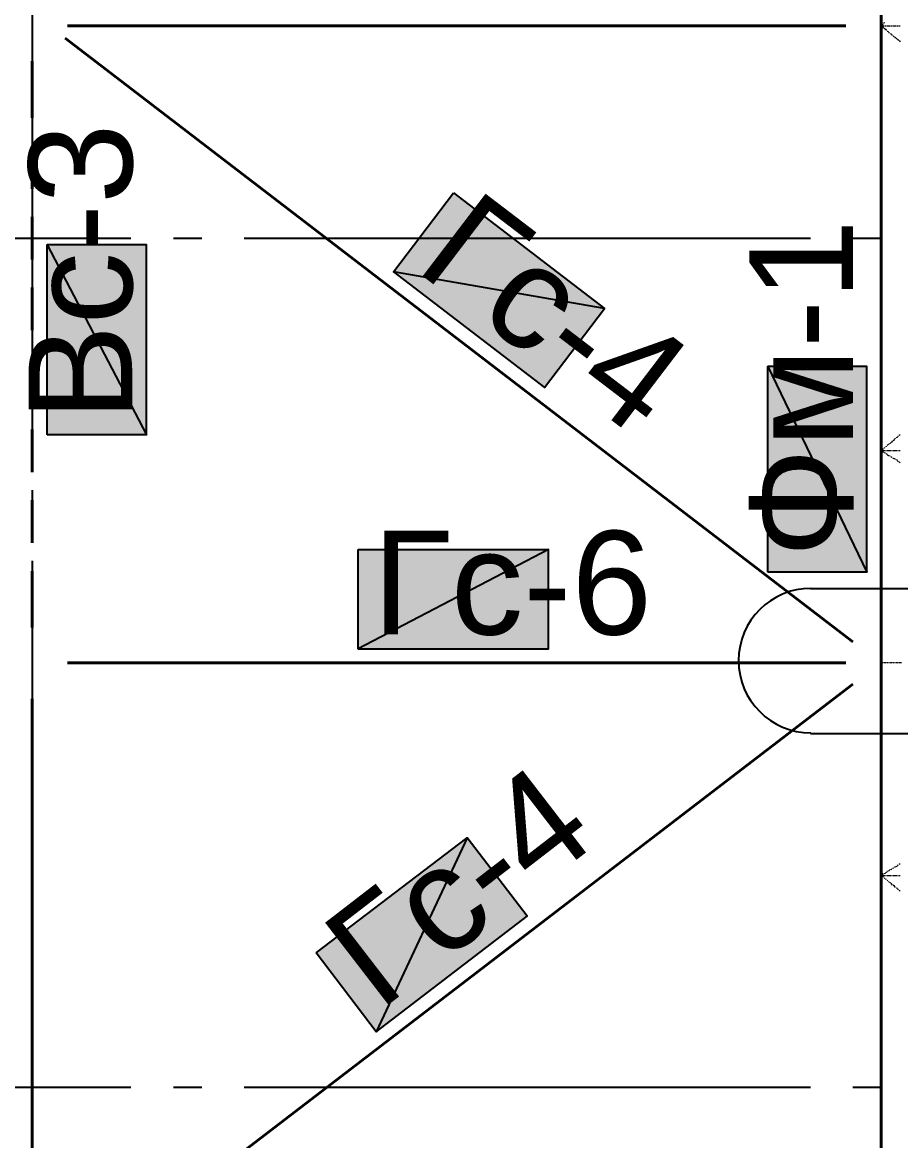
# Model space of a CAD drawing. Extents: x 8 to 21351, y 0 to 420.
# Drawn here: x 15602.25 to 15633.27, y 337.11 to 376.61 of the extents above; entities that cross this region are included whole.
import ezdxf

# ---------------------------------------------------------------- set-up
doc = ezdxf.new("R2010")
doc.units = 0
doc.styles.add('TEYPDFCAD_TEXT', font='arial.ttf')

msp = doc.modelspace()

# ---------------------------------------------------------------- hatches: boundary and pattern name
at = {"true_color": 0xffffff}
h = msp.add_hatch(color=0, dxfattribs=at)
h.paths.add_polyline_path([(15617.473, 370.586), (15622.807, 366.501), (15615.356, 367.792)])
h.paths.add_polyline_path([(15622.807, 366.501), (15615.356, 367.792), (15620.69, 363.707)])
h = msp.add_hatch(color=0, dxfattribs=at)
h.paths.add_polyline_path([(15603.122, 362.035), (15603.122, 368.745), (15606.636, 362.035)])
h.paths.add_polyline_path([(15603.122, 368.745), (15606.636, 362.035), (15606.636, 368.745)])
h = msp.add_hatch(color=0, dxfattribs=at)
h.paths.add_polyline_path([(15628.586, 357.187), (15628.586, 364.448), (15632.078, 357.187)])
h.paths.add_polyline_path([(15628.586, 364.448), (15632.078, 357.187), (15632.078, 364.448)])
h = msp.add_hatch(color=0, dxfattribs=at)
h.paths.add_polyline_path([(15614.108, 357.992), (15620.839, 357.992), (15614.108, 354.478)])
h.paths.add_polyline_path([(15620.839, 357.992), (15614.108, 354.478), (15620.839, 354.478)])
h = msp.add_hatch(color=0, dxfattribs=at)
h.paths.add_polyline_path([(15612.626, 343.747), (15617.96, 347.811), (15614.743, 340.953)])
h.paths.add_polyline_path([(15617.96, 347.811), (15614.743, 340.953), (15620.077, 345.038)])

# ---------------------------------------------------------------- linework, layer by layer
at = {"color": 7, "lineweight": 40}
for p, q in [((15632.586, 397.743), (15632.586, 310.219)), ((15631.337, 376.491), (15603.842, 376.491)), ((15603.757, 376.047), (15631.591, 354.732)), ((15602.593, 375.243), (15602.593, 373.232)), ((15602.593, 372.237), (15602.593, 370.734)), ((15602.593, 369.739), (15602.593, 368.236)), ((15602.593, 367.242), (15602.593, 365.739)), ((15602.593, 364.744), (15602.593, 363.241)), ((15602.593, 362.225), (15602.593, 360.722)), ((15602.593, 359.728), (15602.593, 358.225)), ((15602.593, 357.23), (15602.593, 355.24)), ((15631.337, 353.991), (15603.842, 353.991)), ((15603.757, 331.914), (15631.591, 353.229)), ((15602.593, 352.721), (15602.593, 310.219))]:
    msp.add_line(p, q, dxfattribs=at)
at = {"color": 7, "lineweight": 25}
for p, q in [((15602.593, 381.593), (15602.593, 361.59)), ((15632.586, 381.593), (15632.586, 361.59)), ((15606.085, 368.977), (15591.057, 368.977)), ((15608.583, 368.977), (15607.588, 368.977)), ((15630.088, 368.977), (15610.086, 368.977)), ((15632.586, 368.977), (15631.591, 368.977)), ((15602.593, 360.087), (15602.593, 359.071)), ((15632.586, 360.087), (15632.586, 359.071)), ((15632.586, 356.193), (15632.586, 358.119)), ((15602.593, 357.59), (15602.593, 337.566)), ((15632.586, 357.568), (15632.586, 337.566)), ((15628.883, 356.308), (15628.673, 356.18)), ((15629.106, 356.416), (15628.883, 356.308)), ((15629.341, 356.501), (15629.106, 356.416)), ((15629.585, 356.564), (15629.341, 356.501)), ((15629.838, 356.603), (15629.585, 356.564)), ((15630.099, 356.616), (15629.838, 356.603)), ((15635.571, 356.595), (15630.088, 356.595)), ((15628.296, 355.869), (15628.131, 355.688)), ((15628.477, 356.034), (15628.296, 355.869)), ((15628.673, 356.18), (15628.477, 356.034)), ((15627.984, 355.491), (15627.856, 355.281)), ((15628.131, 355.688), (15627.984, 355.491)), ((15627.856, 355.281), (15627.749, 355.058)), ((15627.663, 354.824), (15627.6, 354.579)), ((15627.749, 355.058), (15627.663, 354.824)), ((15627.562, 354.326), (15627.548, 354.065)), ((15627.6, 354.579), (15627.562, 354.326)), ((15627.548, 354.065), (15627.562, 353.805)), ((15627.562, 353.805), (15627.6, 353.551)), ((15627.6, 353.551), (15627.663, 353.307)), ((15627.663, 353.307), (15627.749, 353.073)), ((15627.749, 353.073), (15627.856, 352.85)), ((15627.856, 352.85), (15627.984, 352.639)), ((15627.984, 352.639), (15628.131, 352.443)), ((15628.131, 352.443), (15628.296, 352.262)), ((15628.296, 352.262), (15628.477, 352.097)), ((15628.477, 352.097), (15628.673, 351.95)), ((15628.673, 351.95), (15628.883, 351.823)), ((15628.883, 351.823), (15629.106, 351.715)), ((15629.106, 351.715), (15629.341, 351.63)), ((15629.341, 351.63), (15629.585, 351.567)), ((15629.585, 351.567), (15629.838, 351.528)), ((15629.838, 351.528), (15630.099, 351.515)), ((15630.088, 351.494), (15635.571, 351.494)), ((15606.085, 338.984), (15591.057, 338.984)), ((15608.583, 338.984), (15607.588, 338.984)), ((15630.088, 338.984), (15610.086, 338.984)), ((15632.586, 338.984), (15631.591, 338.984))]:
    msp.add_line(p, q, dxfattribs=at)
at = {"color": 7, "lineweight": 5}
for p, q in [((15632.586, 376.576), (15632.586, 376.64)), ((15632.586, 376.513), (15632.586, 376.555)), ((15632.607, 376.513), (15632.586, 376.491)), ((15632.586, 376.491), (15632.628, 376.491)), ((15632.586, 376.491), (15632.628, 376.449)), ((15632.586, 376.449), (15632.586, 376.491)), ((15632.586, 376.364), (15632.586, 376.428)), ((15632.65, 376.555), (15632.628, 376.513)), ((15632.628, 376.449), (15632.671, 376.407)), ((15632.65, 376.491), (15632.692, 376.491)), ((15632.713, 376.597), (15632.671, 376.576)), ((15632.692, 376.407), (15632.734, 376.364)), ((15632.713, 376.491), (15632.755, 376.491)), ((15632.777, 376.491), (15632.84, 376.491)), ((15632.861, 376.491), (15632.904, 376.491)), ((15632.925, 376.491), (15632.967, 376.491)), ((15632.988, 376.491), (15633.052, 376.491)), ((15633.073, 376.491), (15633.115, 376.491)), ((15633.136, 376.491), (15633.179, 376.491)), ((15633.2, 376.491), (15633.263, 376.491)), ((15632.586, 376.301), (15632.586, 376.343)), ((15632.586, 376.238), (15632.586, 376.28)), ((15632.586, 376.153), (15632.586, 376.216)), ((15632.586, 376.089), (15632.586, 376.132)), ((15632.586, 376.026), (15632.586, 376.068)), ((15632.734, 376.364), (15632.777, 376.322)), ((15632.798, 376.301), (15632.84, 376.28)), ((15632.84, 376.259), (15632.882, 376.238)), ((15632.904, 376.216), (15632.946, 376.195)), ((15632.946, 376.174), (15632.988, 376.153)), ((15633.009, 376.132), (15633.052, 376.089)), ((15633.073, 376.089), (15633.094, 376.047)), ((15633.115, 376.047), (15633.158, 376.005)), ((15632.586, 375.941), (15632.586, 376.005)), ((15632.586, 375.878), (15632.586, 375.941)), ((15632.586, 375.814), (15632.586, 375.856)), ((15632.586, 375.751), (15632.586, 375.793)), ((15632.586, 375.666), (15632.586, 375.729)), ((15632.586, 375.603), (15632.586, 375.645)), ((15633.179, 376.005), (15633.2, 375.962)), ((15633.221, 375.962), (15633.263, 375.92)), ((15632.586, 375.539), (15632.586, 375.581)), ((15632.586, 375.454), (15632.586, 375.518)), ((15632.586, 375.391), (15632.586, 375.433)), ((15632.586, 375.327), (15632.586, 375.37)), ((15632.586, 375.243), (15632.586, 375.306)), ((15632.586, 375.179), (15632.586, 375.221)), ((15632.586, 375.116), (15632.586, 375.158)), ((15632.586, 375.031), (15632.586, 375.094)), ((15632.586, 374.967), (15632.586, 375.031)), ((15632.586, 374.904), (15632.586, 374.946)), ((15632.586, 374.841), (15632.586, 374.883)), ((15632.586, 374.756), (15632.586, 374.819)), ((15632.586, 374.692), (15632.586, 374.735)), ((15632.586, 374.629), (15632.586, 374.671)), ((15632.586, 374.544), (15632.586, 374.608)), ((15632.586, 374.481), (15632.586, 374.523)), ((15632.586, 374.417), (15632.586, 374.459)), ((15632.586, 374.332), (15632.586, 374.396)), ((15632.586, 374.269), (15632.586, 374.311)), ((15632.586, 374.205), (15632.586, 374.248)), ((15632.586, 374.121), (15632.586, 374.184)), ((15632.586, 374.057), (15632.586, 374.121)), ((15632.586, 373.994), (15632.586, 374.036)), ((15632.586, 373.93), (15632.586, 373.973)), ((15632.586, 373.846), (15632.586, 373.909)), ((15632.586, 373.782), (15632.586, 373.824)), ((15632.586, 373.719), (15632.586, 373.761)), ((15632.586, 373.634), (15632.586, 373.697)), ((15632.586, 373.57), (15632.586, 373.613)), ((15632.586, 373.507), (15632.586, 373.549)), ((15632.586, 373.422), (15632.586, 373.486)), ((15632.586, 373.359), (15632.586, 373.401)), ((15632.586, 373.295), (15632.586, 373.338)), ((15632.586, 373.211), (15632.586, 373.274)), ((15632.586, 373.147), (15632.586, 373.211)), ((15632.586, 373.084), (15632.586, 373.126)), ((15632.586, 373.02), (15632.586, 373.062)), ((15632.586, 372.935), (15632.586, 372.999)), ((15632.586, 372.872), (15632.586, 372.914)), ((15632.586, 372.808), (15632.586, 372.851)), ((15632.586, 372.724), (15632.586, 372.787)), ((15632.586, 372.66), (15632.586, 372.703)), ((15632.586, 372.597), (15632.586, 372.639)), ((15632.586, 372.512), (15632.586, 372.576)), ((15632.586, 372.449), (15632.586, 372.491)), ((15632.586, 372.385), (15632.586, 372.428)), ((15632.586, 372.3), (15632.586, 372.364)), ((15632.586, 372.237), (15632.586, 372.3)), ((15632.586, 372.173), (15632.586, 372.216)), ((15632.586, 372.11), (15632.586, 372.152)), ((15632.586, 372.025), (15632.586, 372.089)), ((15632.586, 371.962), (15632.586, 372.004)), ((15632.586, 371.898), (15632.586, 371.941)), ((15632.586, 371.814), (15632.586, 371.877)), ((15632.586, 371.75), (15632.586, 371.792)), ((15632.586, 371.687), (15632.586, 371.729)), ((15632.586, 371.602), (15632.586, 371.666)), ((15632.586, 371.538), (15632.586, 371.581)), ((15632.586, 371.475), (15632.586, 371.517)), ((15632.586, 371.39), (15632.586, 371.454)), ((15632.586, 371.327), (15632.586, 371.39)), ((15632.586, 371.263), (15632.586, 371.306)), ((15632.586, 371.2), (15632.586, 371.242)), ((15632.586, 371.115), (15632.586, 371.179)), ((15632.586, 371.052), (15632.586, 371.094)), ((15632.586, 370.988), (15632.586, 371.031)), ((15632.586, 370.904), (15632.586, 370.967)), ((15632.586, 370.84), (15632.586, 370.882)), ((15632.586, 370.776), (15632.586, 370.819)), ((15632.586, 370.692), (15632.586, 370.755)), ((15632.586, 370.628), (15632.586, 370.671)), ((15632.586, 370.565), (15632.586, 370.607)), ((15632.586, 370.48), (15632.586, 370.544)), ((15632.586, 370.417), (15632.586, 370.48)), ((15632.586, 370.353), (15632.586, 370.396)), ((15632.586, 370.29), (15632.586, 370.332)), ((15632.586, 370.205), (15632.586, 370.269)), ((15632.586, 370.142), (15632.586, 370.184)), ((15632.586, 370.078), (15632.586, 370.12)), ((15632.586, 369.993), (15632.586, 370.057)), ((15632.586, 369.93), (15632.586, 369.972)), ((15632.586, 369.866), (15632.586, 369.909)), ((15632.586, 369.782), (15632.586, 369.845)), ((15632.586, 369.718), (15632.586, 369.76)), ((15632.586, 369.655), (15632.586, 369.697)), ((15632.586, 369.57), (15632.586, 369.634)), ((15632.586, 369.507), (15632.586, 369.57)), ((15632.586, 369.443), (15632.586, 369.485)), ((15632.586, 369.38), (15632.586, 369.422)), ((15632.586, 369.295), (15632.586, 369.358)), ((15632.586, 369.231), (15632.586, 369.274)), ((15632.586, 369.168), (15632.586, 369.21)), ((15632.586, 369.083), (15632.586, 369.147)), ((15632.586, 369.02), (15632.586, 369.062)), ((15632.586, 368.956), (15632.586, 368.998)), ((15632.586, 368.871), (15632.586, 368.935)), ((15632.586, 368.808), (15632.586, 368.85)), ((15632.586, 368.745), (15632.586, 368.787)), ((15632.586, 368.66), (15632.586, 368.723)), ((15632.586, 368.596), (15632.586, 368.66)), ((15632.586, 368.533), (15632.586, 368.575)), ((15632.586, 368.469), (15632.586, 368.512)), ((15632.586, 368.385), (15632.586, 368.448)), ((15632.586, 368.321), (15632.586, 368.363)), ((15632.586, 368.258), (15632.586, 368.3)), ((15632.586, 368.173), (15632.586, 368.236)), ((15632.586, 368.11), (15632.586, 368.152)), ((15632.586, 368.046), (15632.586, 368.088)), ((15632.586, 367.961), (15632.586, 368.025)), ((15632.586, 367.898), (15632.586, 367.94)), ((15632.586, 367.834), (15632.586, 367.877)), ((15632.586, 367.75), (15632.586, 367.813)), ((15632.586, 367.686), (15632.586, 367.75)), ((15632.586, 367.623), (15632.586, 367.665)), ((15632.586, 367.559), (15632.586, 367.601)), ((15632.586, 367.474), (15632.586, 367.538)), ((15632.586, 367.411), (15632.586, 367.453)), ((15632.586, 367.348), (15632.586, 367.39)), ((15632.586, 367.263), (15632.586, 367.326)), ((15632.586, 367.199), (15632.586, 367.242)), ((15632.586, 367.136), (15632.586, 367.178)), ((15632.586, 367.051), (15632.586, 367.115)), ((15632.586, 366.988), (15632.586, 367.03)), ((15632.586, 366.924), (15632.586, 366.966)), ((15632.586, 366.839), (15632.586, 366.903)), ((15632.586, 366.776), (15632.586, 366.839)), ((15632.586, 366.712), (15632.586, 366.755)), ((15632.586, 366.649), (15632.586, 366.691)), ((15632.586, 366.564), (15632.586, 366.628)), ((15632.586, 366.501), (15632.586, 366.543)), ((15632.586, 366.437), (15632.586, 366.48)), ((15632.586, 366.353), (15632.586, 366.416)), ((15632.586, 366.289), (15632.586, 366.332)), ((15632.586, 366.226), (15632.586, 366.268)), ((15632.586, 366.141), (15632.586, 366.204)), ((15632.586, 366.077), (15632.586, 366.12)), ((15632.586, 366.014), (15632.586, 366.056)), ((15632.586, 365.929), (15632.586, 365.993)), ((15632.586, 365.866), (15632.586, 365.929)), ((15632.586, 365.802), (15632.586, 365.845)), ((15632.586, 365.739), (15632.586, 365.781)), ((15632.586, 365.654), (15632.586, 365.718)), ((15632.586, 365.591), (15632.586, 365.633)), ((15632.586, 365.527), (15632.586, 365.569)), ((15632.586, 365.442), (15632.586, 365.506)), ((15632.586, 365.379), (15632.586, 365.421)), ((15632.586, 365.315), (15632.586, 365.358)), ((15632.586, 365.231), (15632.586, 365.294)), ((15632.586, 365.167), (15632.586, 365.21)), ((15632.586, 365.104), (15632.586, 365.146)), ((15632.586, 365.019), (15632.586, 365.083)), ((15632.586, 364.956), (15632.586, 365.019)), ((15632.586, 364.892), (15632.586, 364.935)), ((15632.586, 364.829), (15632.586, 364.871)), ((15632.586, 364.744), (15632.586, 364.807)), ((15632.586, 364.68), (15632.586, 364.723)), ((15632.586, 364.617), (15632.586, 364.659)), ((15632.586, 364.532), (15632.586, 364.596)), ((15632.586, 364.469), (15632.586, 364.511)), ((15632.586, 364.405), (15632.586, 364.448)), ((15632.586, 364.321), (15632.586, 364.384)), ((15632.586, 364.257), (15632.586, 364.299)), ((15632.586, 364.194), (15632.586, 364.236)), ((15632.586, 364.109), (15632.586, 364.173)), ((15632.586, 364.046), (15632.586, 364.109)), ((15632.586, 363.982), (15632.586, 364.024)), ((15632.586, 363.918), (15632.586, 363.961)), ((15632.586, 363.834), (15632.586, 363.897)), ((15632.586, 363.77), (15632.586, 363.813)), ((15632.586, 363.707), (15632.586, 363.749)), ((15632.586, 363.622), (15632.586, 363.686)), ((15632.586, 363.559), (15632.586, 363.601)), ((15632.586, 363.495), (15632.586, 363.538)), ((15632.586, 363.41), (15632.586, 363.474)), ((15632.586, 363.347), (15632.586, 363.389)), ((15632.586, 363.283), (15632.586, 363.326)), ((15632.586, 363.199), (15632.586, 363.262)), ((15632.586, 363.135), (15632.586, 363.199)), ((15632.586, 363.072), (15632.586, 363.114)), ((15632.586, 363.008), (15632.586, 363.051)), ((15632.586, 362.924), (15632.586, 362.987)), ((15632.586, 362.86), (15632.586, 362.902)), ((15632.586, 362.797), (15632.586, 362.839)), ((15632.586, 362.712), (15632.586, 362.776)), ((15632.586, 362.649), (15632.586, 362.691)), ((15632.586, 362.585), (15632.586, 362.627)), ((15632.586, 362.5), (15632.586, 362.564)), ((15632.586, 362.437), (15632.586, 362.479)), ((15632.586, 362.373), (15632.586, 362.416)), ((15632.586, 362.289), (15632.586, 362.352)), ((15632.586, 362.225), (15632.586, 362.289)), ((15632.586, 362.162), (15632.586, 362.204)), ((15632.586, 362.098), (15632.586, 362.14)), ((15632.586, 362.014), (15632.586, 362.077)), ((15632.586, 361.95), (15632.586, 361.992)), ((15632.586, 361.887), (15632.586, 361.929)), ((15632.586, 361.802), (15632.586, 361.865)), ((15632.988, 361.823), (15632.946, 361.781)), ((15633.052, 361.865), (15633.009, 361.823)), ((15633.094, 361.908), (15633.052, 361.887)), ((15633.158, 361.95), (15633.115, 361.929)), ((15633.2, 361.992), (15633.158, 361.971)), ((15633.263, 362.035), (15633.221, 362.014)), ((15632.586, 361.738), (15632.586, 361.781)), ((15632.586, 361.675), (15632.586, 361.717)), ((15632.586, 361.59), (15632.586, 361.654)), ((15632.586, 361.527), (15632.586, 361.569)), ((15632.607, 361.505), (15632.586, 361.484)), ((15632.586, 361.463), (15632.586, 361.505)), ((15632.586, 361.484), (15632.628, 361.484)), ((15632.586, 361.484), (15632.607, 361.463)), ((15632.586, 361.378), (15632.586, 361.442)), ((15632.671, 361.548), (15632.628, 361.527)), ((15632.628, 361.463), (15632.671, 361.421)), ((15632.65, 361.484), (15632.713, 361.484)), ((15632.713, 361.59), (15632.692, 361.569)), ((15632.692, 361.421), (15632.734, 361.4)), ((15632.777, 361.632), (15632.734, 361.611)), ((15632.734, 361.484), (15632.777, 361.484)), ((15632.819, 361.696), (15632.798, 361.654)), ((15632.798, 361.484), (15632.84, 361.484)), ((15632.882, 361.738), (15632.84, 361.696)), ((15632.861, 361.484), (15632.925, 361.484)), ((15632.946, 361.781), (15632.904, 361.738)), ((15632.946, 361.484), (15632.988, 361.484)), ((15633.009, 361.484), (15633.052, 361.484)), ((15633.073, 361.484), (15633.136, 361.484)), ((15633.158, 361.484), (15633.2, 361.484)), ((15633.221, 361.484), (15633.263, 361.484)), ((15632.586, 361.315), (15632.586, 361.378)), ((15632.586, 361.252), (15632.586, 361.294)), ((15632.586, 361.188), (15632.586, 361.23)), ((15632.586, 361.103), (15632.586, 361.167)), ((15632.586, 361.04), (15632.586, 361.082)), ((15632.586, 360.976), (15632.586, 361.019)), ((15632.755, 361.378), (15632.798, 361.357)), ((15632.798, 361.336), (15632.84, 361.315)), ((15632.861, 361.315), (15632.904, 361.294)), ((15632.925, 361.273), (15632.967, 361.252)), ((15632.988, 361.23), (15633.031, 361.209)), ((15633.052, 361.209), (15633.094, 361.167)), ((15633.115, 361.167), (15633.158, 361.146)), ((15633.158, 361.125), (15633.2, 361.103)), ((15633.221, 361.082), (15633.263, 361.061)), ((15632.586, 360.892), (15632.586, 360.955)), ((15632.586, 360.828), (15632.586, 360.87)), ((15632.586, 360.765), (15632.586, 360.807)), ((15632.586, 360.68), (15632.586, 360.743)), ((15632.586, 360.616), (15632.586, 360.659)), ((15632.586, 360.553), (15632.586, 360.595)), ((15632.586, 360.468), (15632.586, 360.532)), ((15632.586, 360.405), (15632.586, 360.468)), ((15632.586, 360.341), (15632.586, 360.384)), ((15632.586, 360.278), (15632.586, 360.32)), ((15632.586, 360.193), (15632.586, 360.257)), ((15632.586, 360.13), (15632.586, 360.172)), ((15632.586, 360.066), (15632.586, 360.108)), ((15632.586, 359.981), (15632.586, 360.045)), ((15632.586, 359.918), (15632.586, 359.96)), ((15632.586, 359.854), (15632.586, 359.897)), ((15632.586, 359.77), (15632.586, 359.833)), ((15632.586, 359.706), (15632.586, 359.749)), ((15632.586, 359.643), (15632.586, 359.685)), ((15632.586, 359.558), (15632.586, 359.622)), ((15632.586, 359.495), (15632.586, 359.558)), ((15632.586, 359.431), (15632.586, 359.474)), ((15632.586, 359.368), (15632.586, 359.41)), ((15632.586, 359.283), (15632.586, 359.346)), ((15632.586, 359.219), (15632.586, 359.262)), ((15632.586, 359.156), (15632.586, 359.198)), ((15632.586, 359.071), (15632.586, 359.135)), ((15632.586, 359.008), (15632.586, 359.05)), ((15632.586, 358.944), (15632.586, 358.987)), ((15632.586, 358.86), (15632.586, 358.923)), ((15632.586, 358.796), (15632.586, 358.839)), ((15632.586, 358.733), (15632.586, 358.775)), ((15632.586, 358.648), (15632.586, 358.711)), ((15632.586, 358.584), (15632.586, 358.648)), ((15632.586, 358.521), (15632.586, 358.563)), ((15632.586, 358.457), (15632.586, 358.5)), ((15632.586, 358.373), (15632.586, 358.436)), ((15632.586, 358.309), (15632.586, 358.352)), ((15632.586, 358.246), (15632.586, 358.288)), ((15632.586, 358.161), (15632.586, 358.225)), ((15632.586, 358.098), (15632.586, 358.14)), ((15632.586, 358.034), (15632.586, 358.077)), ((15632.586, 357.949), (15632.586, 358.013)), ((15632.586, 357.886), (15632.586, 357.928)), ((15632.586, 357.822), (15632.586, 357.865)), ((15632.586, 357.738), (15632.586, 357.801)), ((15632.586, 357.674), (15632.586, 357.738)), ((15632.586, 357.611), (15632.586, 357.653)), ((15632.586, 357.547), (15632.586, 357.59)), ((15632.586, 357.463), (15632.586, 357.526)), ((15632.586, 357.399), (15632.586, 357.442)), ((15632.586, 357.336), (15632.586, 357.378)), ((15632.586, 357.251), (15632.586, 357.315)), ((15632.586, 357.187), (15632.586, 357.23)), ((15632.586, 357.124), (15632.586, 357.166)), ((15632.586, 357.039), (15632.586, 357.103)), ((15632.586, 356.976), (15632.586, 357.018)), ((15632.586, 356.912), (15632.586, 356.955)), ((15632.586, 356.828), (15632.586, 356.891)), ((15632.586, 356.764), (15632.586, 356.828)), ((15632.586, 356.701), (15632.586, 356.743)), ((15632.586, 356.637), (15632.586, 356.68)), ((15632.586, 356.553), (15632.586, 356.616)), ((15632.586, 356.489), (15632.586, 356.531)), ((15632.586, 356.425), (15632.586, 356.468)), ((15632.586, 356.341), (15632.586, 356.404)), ((15632.586, 356.277), (15632.586, 356.32)), ((15632.586, 356.214), (15632.586, 356.256)), ((15632.586, 356.129), (15632.586, 356.193)), ((15632.586, 356.066), (15632.586, 356.108)), ((15632.586, 356.002), (15632.586, 356.045)), ((15632.586, 355.918), (15632.586, 355.981)), ((15632.586, 355.854), (15632.586, 355.918)), ((15632.586, 355.791), (15632.586, 355.833)), ((15632.586, 355.727), (15632.586, 355.769)), ((15632.586, 355.642), (15632.586, 355.706)), ((15632.586, 355.579), (15632.586, 355.621)), ((15632.586, 355.515), (15632.586, 355.558)), ((15632.586, 355.431), (15632.586, 355.494)), ((15632.586, 355.367), (15632.586, 355.409)), ((15632.586, 355.304), (15632.586, 355.346)), ((15632.586, 355.219), (15632.586, 355.282)), ((15632.586, 355.156), (15632.586, 355.198)), ((15632.586, 355.092), (15632.586, 355.134)), ((15632.586, 355.007), (15632.586, 355.071)), ((15632.586, 354.944), (15632.586, 355.007)), ((15632.586, 354.88), (15632.586, 354.923)), ((15632.586, 354.817), (15632.586, 354.859)), ((15632.586, 354.732), (15632.586, 354.796)), ((15632.586, 354.669), (15632.586, 354.711)), ((15632.586, 354.605), (15632.586, 354.647)), ((15632.586, 354.521), (15632.586, 354.584)), ((15632.586, 354.457), (15632.586, 354.499)), ((15632.586, 354.394), (15632.586, 354.436)), ((15632.586, 354.309), (15632.586, 354.372)), ((15632.586, 354.245), (15632.586, 354.288)), ((15632.586, 354.182), (15632.586, 354.224)), ((15632.586, 354.097), (15632.586, 354.161)), ((15632.586, 354.034), (15632.586, 354.097)), ((15632.586, 353.991), (15632.586, 354.012)), ((15632.607, 353.991), (15632.586, 353.991)), ((15632.586, 353.991), (15632.586, 353.949)), ((15632.586, 353.928), (15632.586, 353.885)), ((15632.671, 353.991), (15632.628, 353.991)), ((15632.755, 353.991), (15632.692, 353.991)), ((15632.819, 353.991), (15632.777, 353.991)), ((15632.882, 353.991), (15632.84, 353.991)), ((15632.967, 353.991), (15632.904, 353.991)), ((15633.031, 353.991), (15632.988, 353.991)), ((15633.094, 353.991), (15633.052, 353.991)), ((15633.179, 353.991), (15633.115, 353.991)), ((15633.242, 353.991), (15633.2, 353.991)), ((15633.306, 353.991), (15633.263, 353.991)), ((15632.586, 353.864), (15632.586, 353.801)), ((15632.586, 353.78), (15632.586, 353.737)), ((15632.586, 353.716), (15632.586, 353.674)), ((15632.586, 353.653), (15632.586, 353.589)), ((15632.586, 353.568), (15632.586, 353.526)), ((15632.586, 353.505), (15632.586, 353.462)), ((15632.586, 353.441), (15632.586, 353.377)), ((15632.586, 353.356), (15632.586, 353.314)), ((15632.586, 353.293), (15632.586, 353.25)), ((15632.586, 353.229), (15632.586, 353.187)), ((15632.586, 353.166), (15632.586, 353.102)), ((15632.586, 353.081), (15632.586, 353.039)), ((15632.586, 353.018), (15632.586, 352.975)), ((15632.586, 352.954), (15632.586, 352.891)), ((15632.586, 352.87), (15632.586, 352.827)), ((15632.586, 352.806), (15632.586, 352.764)), ((15632.586, 352.742), (15632.586, 352.679)), ((15632.586, 352.658), (15632.586, 352.615)), ((15632.586, 352.594), (15632.586, 352.552)), ((15632.586, 352.531), (15632.586, 352.467)), ((15632.586, 352.446), (15632.586, 352.404)), ((15632.586, 352.383), (15632.586, 352.34)), ((15632.586, 352.319), (15632.586, 352.277)), ((15632.586, 352.256), (15632.586, 352.192)), ((15632.586, 352.171), (15632.586, 352.129)), ((15632.586, 352.108), (15632.586, 352.065)), ((15632.586, 352.044), (15632.586, 351.98)), ((15632.586, 351.959), (15632.586, 351.917)), ((15632.586, 351.896), (15632.586, 351.853)), ((15632.586, 351.832), (15632.586, 351.769)), ((15632.586, 351.748), (15632.586, 351.705)), ((15632.586, 351.684), (15632.586, 351.642)), ((15632.586, 351.621), (15632.586, 351.557)), ((15632.586, 351.536), (15632.586, 351.494)), ((15632.586, 351.473), (15632.586, 351.43)), ((15632.586, 351.409), (15632.586, 351.367)), ((15632.586, 351.346), (15632.586, 351.282)), ((15632.586, 351.261), (15632.586, 351.218)), ((15632.586, 351.197), (15632.586, 351.155)), ((15632.586, 351.134), (15632.586, 351.07)), ((15632.586, 351.049), (15632.586, 351.007)), ((15632.586, 350.986), (15632.586, 350.943)), ((15632.586, 350.922), (15632.586, 350.859)), ((15632.586, 350.837), (15632.586, 350.795)), ((15632.586, 350.774), (15632.586, 350.732)), ((15632.586, 350.711), (15632.586, 350.647)), ((15632.586, 350.626), (15632.586, 350.584)), ((15632.586, 350.562), (15632.586, 350.52)), ((15632.586, 350.499), (15632.586, 350.456)), ((15632.586, 350.435), (15632.586, 350.372)), ((15632.586, 350.351), (15632.586, 350.308)), ((15632.586, 350.287), (15632.586, 350.245)), ((15632.586, 350.224), (15632.586, 350.16)), ((15632.586, 350.139), (15632.586, 350.097)), ((15632.586, 350.075), (15632.586, 350.033)), ((15632.586, 350.012), (15632.586, 349.949)), ((15632.586, 349.927), (15632.586, 349.885)), ((15632.586, 349.864), (15632.586, 349.822)), ((15632.586, 349.8), (15632.586, 349.737)), ((15632.586, 349.716), (15632.586, 349.673)), ((15632.586, 349.652), (15632.586, 349.61)), ((15632.586, 349.589), (15632.586, 349.546)), ((15632.586, 349.525), (15632.586, 349.462)), ((15632.586, 349.44), (15632.586, 349.398)), ((15632.586, 349.377), (15632.586, 349.335)), ((15632.586, 349.313), (15632.586, 349.25)), ((15632.586, 349.229), (15632.586, 349.187)), ((15632.586, 349.165), (15632.586, 349.123)), ((15632.586, 349.102), (15632.586, 349.038)), ((15632.586, 349.017), (15632.586, 348.975)), ((15632.586, 348.954), (15632.586, 348.911)), ((15632.586, 348.89), (15632.586, 348.827)), ((15632.586, 348.805), (15632.586, 348.763)), ((15632.586, 348.742), (15632.586, 348.7)), ((15632.586, 348.678), (15632.586, 348.636)), ((15632.586, 348.615), (15632.586, 348.551)), ((15632.586, 348.53), (15632.586, 348.488)), ((15632.586, 348.467), (15632.586, 348.425)), ((15632.586, 348.403), (15632.586, 348.34)), ((15632.586, 348.319), (15632.586, 348.276)), ((15632.586, 348.255), (15632.586, 348.213)), ((15632.586, 348.192), (15632.586, 348.128)), ((15632.586, 348.107), (15632.586, 348.065)), ((15632.586, 348.043), (15632.586, 348.001)), ((15632.586, 347.98), (15632.586, 347.916)), ((15632.586, 347.895), (15632.586, 347.853)), ((15632.586, 347.832), (15632.586, 347.789)), ((15632.586, 347.768), (15632.586, 347.726)), ((15632.586, 347.705), (15632.586, 347.641)), ((15632.586, 347.62), (15632.586, 347.578)), ((15632.586, 347.557), (15632.586, 347.514)), ((15632.586, 347.493), (15632.586, 347.43)), ((15632.586, 347.408), (15632.586, 347.366)), ((15632.586, 347.345), (15632.586, 347.303)), ((15632.586, 347.281), (15632.586, 347.218)), ((15632.586, 347.197), (15632.586, 347.154)), ((15632.586, 347.133), (15632.586, 347.091)), ((15632.586, 347.07), (15632.586, 347.006)), ((15632.586, 346.985), (15632.586, 346.943)), ((15632.586, 346.922), (15632.586, 346.879)), ((15632.586, 346.858), (15632.586, 346.816)), ((15632.586, 346.795), (15632.586, 346.731)), ((15633.052, 346.774), (15633.094, 346.795)), ((15633.115, 346.795), (15633.158, 346.816)), ((15633.158, 346.837), (15633.2, 346.858)), ((15633.221, 346.879), (15633.263, 346.901)), ((15632.586, 346.71), (15632.586, 346.668)), ((15632.586, 346.646), (15632.586, 346.604)), ((15632.586, 346.583), (15632.586, 346.519)), ((15632.586, 346.477), (15632.607, 346.498)), ((15632.586, 346.498), (15632.586, 346.456)), ((15632.586, 346.477), (15632.628, 346.477)), ((15632.607, 346.456), (15632.586, 346.477)), ((15632.586, 346.435), (15632.586, 346.392)), ((15632.628, 346.498), (15632.671, 346.541)), ((15632.671, 346.414), (15632.628, 346.435)), ((15632.65, 346.477), (15632.713, 346.477)), ((15632.692, 346.541), (15632.734, 346.562)), ((15632.713, 346.371), (15632.692, 346.392)), ((15632.734, 346.477), (15632.777, 346.477)), ((15632.755, 346.583), (15632.798, 346.604)), ((15632.798, 346.625), (15632.84, 346.646)), ((15632.798, 346.477), (15632.84, 346.477)), ((15632.861, 346.646), (15632.904, 346.689)), ((15632.861, 346.477), (15632.925, 346.477)), ((15632.925, 346.689), (15632.967, 346.71)), ((15632.946, 346.477), (15632.988, 346.477)), ((15632.988, 346.731), (15633.031, 346.752)), ((15633.009, 346.477), (15633.052, 346.477)), ((15633.073, 346.477), (15633.136, 346.477)), ((15633.158, 346.477), (15633.2, 346.477)), ((15633.221, 346.477), (15633.263, 346.477)), ((15632.586, 346.371), (15632.586, 346.308)), ((15632.586, 346.287), (15632.586, 346.244)), ((15632.586, 346.223), (15632.586, 346.181)), ((15632.586, 346.16), (15632.586, 346.096)), ((15632.586, 346.075), (15632.586, 346.033)), ((15632.586, 346.012), (15632.586, 345.969)), ((15632.777, 346.329), (15632.734, 346.35)), ((15632.819, 346.287), (15632.798, 346.308)), ((15632.882, 346.223), (15632.84, 346.265)), ((15632.946, 346.181), (15632.904, 346.223)), ((15632.988, 346.139), (15632.946, 346.181)), ((15633.052, 346.096), (15633.009, 346.139)), ((15633.094, 346.054), (15633.052, 346.096)), ((15633.158, 346.012), (15633.115, 346.033)), ((15632.586, 345.948), (15632.586, 345.906)), ((15632.586, 345.884), (15632.586, 345.821)), ((15632.586, 345.8), (15632.586, 345.757)), ((15632.586, 345.736), (15632.586, 345.694)), ((15632.586, 345.673), (15632.586, 345.609)), ((15633.2, 345.969), (15633.158, 345.99)), ((15633.263, 345.927), (15633.221, 345.948)), ((15632.586, 345.588), (15632.586, 345.546)), ((15632.586, 345.525), (15632.586, 345.482)), ((15632.586, 345.461), (15632.586, 345.398)), ((15632.586, 345.377), (15632.586, 345.334)), ((15632.586, 345.313), (15632.586, 345.271)), ((15632.586, 345.25), (15632.586, 345.186)), ((15632.586, 345.165), (15632.586, 345.122)), ((15632.586, 345.101), (15632.586, 345.059)), ((15632.586, 345.038), (15632.586, 344.995)), ((15632.586, 344.974), (15632.586, 344.911)), ((15632.586, 344.89), (15632.586, 344.847)), ((15632.586, 344.826), (15632.586, 344.784)), ((15632.586, 344.763), (15632.586, 344.699)), ((15632.586, 344.678), (15632.586, 344.636)), ((15632.586, 344.615), (15632.586, 344.572)), ((15632.586, 344.551), (15632.586, 344.488)), ((15632.586, 344.466), (15632.586, 344.424)), ((15632.586, 344.403), (15632.586, 344.36)), ((15632.586, 344.339), (15632.586, 344.276)), ((15632.586, 344.255), (15632.586, 344.212)), ((15632.586, 344.191), (15632.586, 344.149)), ((15632.586, 344.128), (15632.586, 344.085)), ((15632.586, 344.064), (15632.586, 344.001)), ((15632.586, 343.979), (15632.586, 343.937)), ((15632.586, 343.916), (15632.586, 343.874)), ((15632.586, 343.853), (15632.586, 343.789)), ((15632.586, 343.768), (15632.586, 343.726)), ((15632.586, 343.704), (15632.586, 343.662)), ((15632.586, 343.641), (15632.586, 343.577)), ((15632.586, 343.556), (15632.586, 343.514)), ((15632.586, 343.493), (15632.586, 343.45)), ((15632.586, 343.429), (15632.586, 343.366)), ((15632.586, 343.344), (15632.586, 343.302)), ((15632.586, 343.281), (15632.586, 343.239)), ((15632.586, 343.217), (15632.586, 343.175)), ((15632.586, 343.154), (15632.586, 343.091)), ((15632.586, 343.069), (15632.586, 343.027)), ((15632.586, 343.006), (15632.586, 342.964)), ((15632.586, 342.942), (15632.586, 342.879)), ((15632.586, 342.858), (15632.586, 342.815)), ((15632.586, 342.794), (15632.586, 342.752)), ((15632.586, 342.731), (15632.586, 342.667)), ((15632.586, 342.646), (15632.586, 342.604)), ((15632.586, 342.582), (15632.586, 342.54)), ((15632.586, 342.519), (15632.586, 342.455)), ((15632.586, 342.434), (15632.586, 342.392)), ((15632.586, 342.371), (15632.586, 342.329)), ((15632.586, 342.307), (15632.586, 342.265)), ((15632.586, 342.244), (15632.586, 342.18)), ((15632.586, 342.159), (15632.586, 342.117)), ((15632.586, 342.096), (15632.586, 342.053)), ((15632.586, 342.032), (15632.586, 341.969)), ((15632.586, 341.947), (15632.586, 341.905)), ((15632.586, 341.884), (15632.586, 341.842)), ((15632.586, 341.82), (15632.586, 341.757)), ((15632.586, 341.736), (15632.586, 341.693)), ((15632.586, 341.672), (15632.586, 341.63)), ((15632.586, 341.609), (15632.586, 341.545)), ((15632.586, 341.524), (15632.586, 341.482)), ((15632.586, 341.461), (15632.586, 341.418)), ((15632.586, 341.397), (15632.586, 341.355)), ((15632.586, 341.334), (15632.586, 341.27)), ((15632.586, 341.249), (15632.586, 341.207)), ((15632.586, 341.185), (15632.586, 341.143)), ((15632.586, 341.122), (15632.586, 341.058)), ((15632.586, 341.037), (15632.586, 340.995)), ((15632.586, 340.974), (15632.586, 340.932)), ((15632.586, 340.91), (15632.586, 340.847)), ((15632.586, 340.826), (15632.586, 340.783)), ((15632.586, 340.762), (15632.586, 340.72)), ((15632.586, 340.699), (15632.586, 340.635)), ((15632.586, 340.614), (15632.586, 340.572)), ((15632.586, 340.55), (15632.586, 340.508)), ((15632.586, 340.487), (15632.586, 340.445)), ((15632.586, 340.423), (15632.586, 340.36)), ((15632.586, 340.339), (15632.586, 340.296)), ((15632.586, 340.275), (15632.586, 340.233)), ((15632.586, 340.212), (15632.586, 340.148)), ((15632.586, 340.127), (15632.586, 340.085)), ((15632.586, 340.064), (15632.586, 340.021)), ((15632.586, 340), (15632.586, 339.937)), ((15632.586, 339.916), (15632.586, 339.873)), ((15632.586, 339.852), (15632.586, 339.81)), ((15632.586, 339.788), (15632.586, 339.725)), ((15632.586, 339.704), (15632.586, 339.661)), ((15632.586, 339.64), (15632.586, 339.598)), ((15632.586, 339.577), (15632.586, 339.534)), ((15632.586, 339.513), (15632.586, 339.45)), ((15632.586, 339.429), (15632.586, 339.386)), ((15632.586, 339.365), (15632.586, 339.323)), ((15632.586, 339.302), (15632.586, 339.238)), ((15632.586, 339.217), (15632.586, 339.175)), ((15632.586, 339.154), (15632.586, 339.111)), ((15632.586, 339.09), (15632.586, 339.026)), ((15632.586, 339.005), (15632.586, 338.963)), ((15632.586, 338.942), (15632.586, 338.899)), ((15632.586, 338.878), (15632.586, 338.815)), ((15632.586, 338.794), (15632.586, 338.751)), ((15632.586, 338.73), (15632.586, 338.688)), ((15632.586, 338.667), (15632.586, 338.624)), ((15632.586, 338.603), (15632.586, 338.54)), ((15632.586, 338.519), (15632.586, 338.476)), ((15632.586, 338.455), (15632.586, 338.413)), ((15632.586, 338.392), (15632.586, 338.328)), ((15632.586, 338.307), (15632.586, 338.264)), ((15632.586, 338.243), (15632.586, 338.201)), ((15632.586, 338.18), (15632.586, 338.116)), ((15632.586, 338.095), (15632.586, 338.053)), ((15632.586, 338.032), (15632.586, 337.989)), ((15632.586, 337.968), (15632.586, 337.905)), ((15632.586, 337.884), (15632.586, 337.841)), ((15632.586, 337.82), (15632.586, 337.778)), ((15632.586, 337.757), (15632.586, 337.714)), ((15632.586, 337.693), (15632.586, 337.63)), ((15632.586, 337.608), (15632.586, 337.566)), ((15632.586, 337.545), (15632.586, 337.502)), ((15632.586, 337.481), (15632.586, 337.418)), ((15632.586, 337.397), (15632.586, 337.354)), ((15632.586, 337.333), (15632.586, 337.291)), ((15632.586, 337.27), (15632.586, 337.206)), ((15632.586, 337.185), (15632.586, 337.143)), ((15632.586, 337.122), (15632.586, 337.079))]:
    msp.add_line(p, q, dxfattribs=at)
at = {"color": 0, "lineweight": 0, "true_color": 0xffffff}
for p, q in [((15606.636, 362.035), (15606.636, 368.745)), ((15615.356, 367.792), (15620.69, 363.707)), ((15632.078, 357.187), (15632.078, 364.448)), ((15614.108, 354.478), (15620.839, 354.478)), ((15614.743, 340.953), (15620.077, 345.038))]:
    msp.add_line(p, q, dxfattribs=at)
at = {"color": 0, "true_color": 0xffffff}
for points in [[(15617.473, 370.586), (15622.807, 366.501), (15615.356, 367.792)], [(15603.122, 362.035), (15603.122, 368.745), (15606.636, 362.035)], [(15603.122, 368.745), (15606.636, 362.035), (15606.636, 368.745)], [(15622.807, 366.501), (15615.356, 367.792), (15620.69, 363.707)], [(15628.586, 357.187), (15628.586, 364.448), (15632.078, 357.187)], [(15628.586, 364.448), (15632.078, 357.187), (15632.078, 364.448)], [(15614.108, 357.992), (15620.839, 357.992), (15614.108, 354.478)], [(15620.839, 357.992), (15614.108, 354.478), (15620.839, 354.478)], [(15612.626, 343.747), (15617.96, 347.811), (15614.743, 340.953)], [(15617.96, 347.811), (15614.743, 340.953), (15620.077, 345.038)]]:
    msp.add_lwpolyline(points, close=True, dxfattribs=at)

# ---------------------------------------------------------------- texts
at = {"color": 7, "style": 'TEYPDFCAD_TEXT'}
for s, rotation, p in [('Вс-3', 90, (15606.128, 362.521)), ('Гс-4', -37.337, (15616.055, 367.898)), ('Фм-1', 90, (15631.591, 357.695)), ('Гс-4', 37.6337, (15614.848, 341.651))]:
    msp.add_text(s, height=3.6618, rotation=rotation, dxfattribs=at).set_placement(p)
msp.add_text('Гс-6', height=3.6618, dxfattribs=at).set_placement((15614.616, 354.986))

doc.saveas('drawing.dxf')
